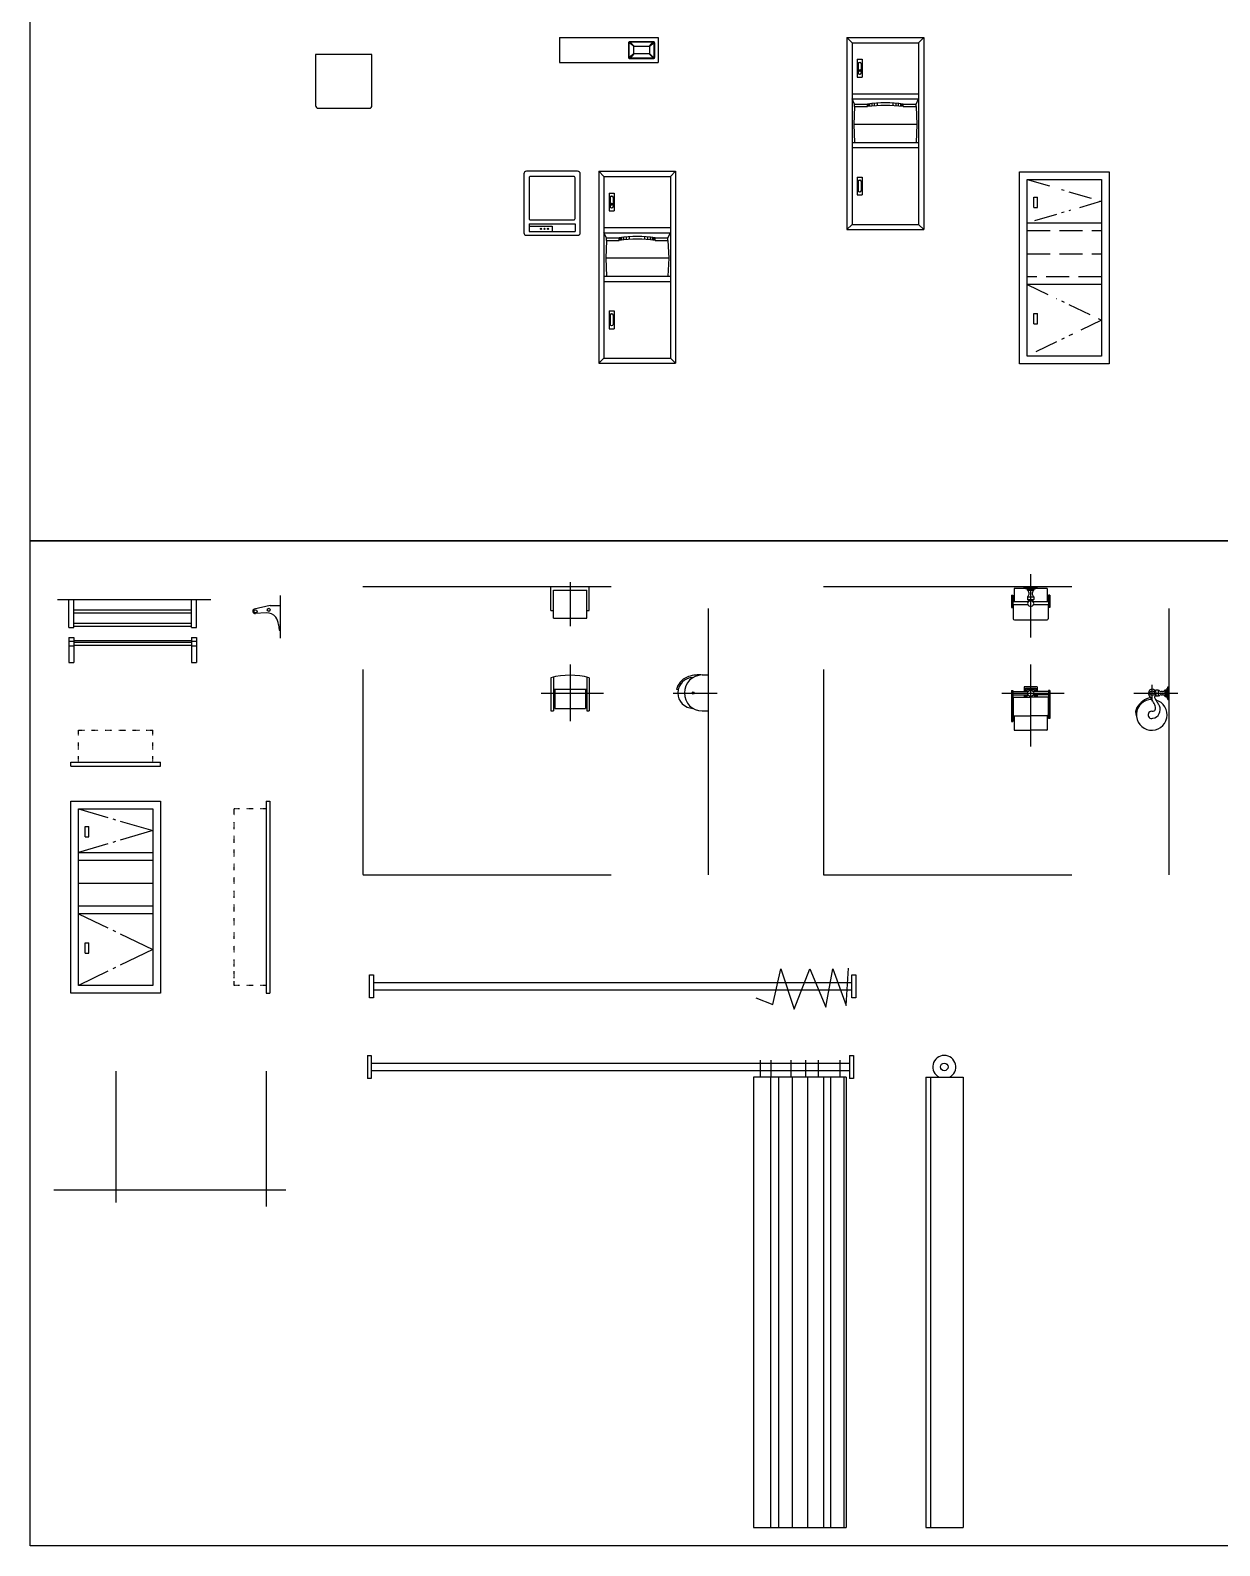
# Model space of a CAD drawing. Header units: inches. Extents: x -1249499 to 290957, y -589671 to 1013543.
# Drawn here: x -1061085 to -1056436, y 297094 to 303014 of the extents above; entities that cross this region are included whole.
import ezdxf

# ---------------------------------------------------------------- set-up
doc = ezdxf.new("R2010")
doc.units = ezdxf.units.IN
doc.header["$MEASUREMENT"] = 0
doc.linetypes.add('HID100', pattern=[210, 150, -60])
doc.linetypes.add('HIDDEN', pattern=[2, 1, -1])
for name, color, linetype in [('1BATH', 1, 'Continuous'), ('1SEC', 7, 'Continuous'), ('ELE-FUR3', 146, 'Continuous'), ('HATCH-05', 5, 'Continuous'), ('INT', 4, 'Continuous')]:
    doc.layers.add(name, color=color, linetype=linetype)

msp = doc.modelspace()

# ---------------------------------------------------------------- linework, layer by layer
at = {"color": 1}
for p, q in [((-1059785.4, 300516.3), (-1059785.4, 299717.4)), ((-1057985.2, 300516.3), (-1057985.2, 299717.4)), ((-1059782.4, 299714.4), (-1058814.5, 299714.4)), ((-1057982.2, 299714.4), (-1057014.3, 299714.4))]:
    msp.add_line(p, q, dxfattribs=at)
at = {"color": 6}
msp.add_lwpolyline([(-1061085, 308188), (-1045914, 308188), (-1045914, 301019), (-1061085, 301019)], close=True, dxfattribs=at)
msp.add_lwpolyline([(-1061085, 301019), (-1053112.1, 301019), (-1053112.1, 297093.6), (-1061085, 297093.6)], close=True)
for centre in [(-1059782.4, 299717.4), (-1057982.2, 299717.4)]:
    msp.add_arc(centre, 3, 180, 270)
at = {"layer": '1BATH', "color": 1}
for p, q in [((-1057175.2, 300889.2), (-1057175.2, 300642.3)), ((-1059785.4, 300841.4), (-1058814.5, 300841.4)), ((-1058975.4, 300858.2), (-1058975.4, 300685.7)), ((-1057985.2, 300841.4), (-1057014.3, 300841.4)), ((-1059040.4, 300826.4), (-1058910.4, 300826.4)), ((-1059050.4, 300747.4), (-1059040.4, 300747.4)), ((-1059040.4, 300717.1), (-1058910.4, 300717.1)), ((-1058910.4, 300747.4), (-1058900.4, 300747.4)), ((-1058975.4, 300537), (-1058975.4, 300314.8)), ((-1057175.2, 300537), (-1057175.2, 300216.2)), ((-1059050.4, 300485), (-1059050.4, 300355.2)), ((-1059040.4, 300487.4), (-1059040.4, 300355.2)), ((-1058910.4, 300487.4), (-1058910.4, 300355.2)), ((-1058900.4, 300485), (-1058900.4, 300355.2)), ((-1059087.9, 300424.4), (-1058845.1, 300424.4)), ((-1059035.4, 300439), (-1059035.4, 300365.2)), ((-1058915.4, 300439), (-1058915.4, 300365.2)), ((-1058572.6, 300424.4), (-1058400.7, 300424.4)), ((-1057287.6, 300424.4), (-1057044.8, 300424.4)), ((-1056772.3, 300424.4), (-1056600.5, 300424.4)), ((-1059035.4, 300365.2), (-1058915.4, 300365.2)), ((-1059050.4, 300355.2), (-1059040.4, 300355.2)), ((-1058910.4, 300355.2), (-1058900.4, 300355.2))]:
    msp.add_line(p, q, dxfattribs=at)
at = {"layer": '1BATH'}
for p, q in [((-1059050.4, 300747.4), (-1059050.4, 300841.4)), ((-1058900.4, 300747.4), (-1058900.4, 300841.4)), ((-1057110.2, 300833.8), (-1057240.2, 300833.8)), ((-1057240.2, 300833.8), (-1057240.2, 300781.4)), ((-1057200.2, 300841.4), (-1057150.2, 300841.4)), ((-1057200.2, 300836.4), (-1057200.2, 300841.4)), ((-1057200.2, 300836.4), (-1057150.2, 300836.4)), ((-1057195.2, 300833.9), (-1057195.2, 300836.4)), ((-1057195.2, 300833.9), (-1057155.2, 300833.9)), ((-1057190.2, 300831.4), (-1057190.2, 300833.9)), ((-1057190.2, 300831.4), (-1057160.2, 300831.4)), ((-1057187.6, 300826.4), (-1057187.6, 300831.4)), ((-1057162.7, 300826.4), (-1057162.7, 300831.4)), ((-1057160.2, 300831.4), (-1057160.2, 300833.9)), ((-1057155.2, 300833.9), (-1057155.2, 300836.4)), ((-1057150.2, 300836.4), (-1057150.2, 300841.4)), ((-1057110.2, 300833.8), (-1057110.2, 300781.4)), ((-1060978.9, 300790.5), (-1060379.5, 300790.5)), ((-1060935, 300681.5), (-1060935, 300790.5)), ((-1060915, 300681.5), (-1060915, 300790.5)), ((-1060455, 300681.5), (-1060455, 300790.5)), ((-1060435, 300681.5), (-1060435, 300790.5)), ((-1060106.9, 300639.7), (-1060106.9, 300805.5)), ((-1059040.4, 300717.1), (-1059040.4, 300826.4)), ((-1058910.4, 300717.1), (-1058910.4, 300826.4)), ((-1057250.2, 300806.9), (-1057245.2, 300806.9)), ((-1057250.2, 300806.9), (-1057250.2, 300759.5)), ((-1057245.2, 300790.5), (-1057250.2, 300790.5)), ((-1057245.2, 300806.9), (-1057245.2, 300759.5)), ((-1057185.5, 300781.4), (-1057245.2, 300781.4)), ((-1057187.6, 300826.4), (-1057162.7, 300826.4)), ((-1057187.2, 300800.8), (-1057163.2, 300800.8)), ((-1057187.2, 300800.8), (-1057187.2, 300790)), ((-1057187.2, 300790), (-1057163.2, 300790)), ((-1057182.8, 300784.6), (-1057167.5, 300784.6)), ((-1057181.2, 300811.2), (-1057181.2, 300815.6)), ((-1057169.2, 300815.6), (-1057169.2, 300811.2)), ((-1057105.2, 300781.4), (-1057164.8, 300781.4)), ((-1057163.2, 300800.8), (-1057163.2, 300790)), ((-1057100.2, 300806.9), (-1057105.2, 300806.9)), ((-1057105.2, 300806.9), (-1057105.2, 300759.5)), ((-1057100.2, 300790.5), (-1057105.2, 300790.5)), ((-1057100.2, 300806.9), (-1057100.2, 300759.5)), ((-1060915, 300750.5), (-1060455, 300750.5)), ((-1060915, 300738.5), (-1060455, 300738.5)), ((-1060146.9, 300767.3), (-1060209.4, 300752.9)), ((-1060161.9, 300737.7), (-1060206.9, 300735.3)), ((-1060146.9, 300767.3), (-1060106.9, 300767.3)), ((-1058434.7, 299714.4), (-1058434.7, 300755.1)), ((-1057250.2, 300759.5), (-1057245.2, 300759.5)), ((-1057185.5, 300769.4), (-1057245.2, 300769.4)), ((-1057243, 300769.4), (-1057243, 300714.6)), ((-1057105.2, 300769.4), (-1057164.8, 300769.4)), ((-1057107.3, 300769.4), (-1057107.3, 300714.6)), ((-1057100.2, 300759.5), (-1057105.2, 300759.5)), ((-1056634.4, 299714.4), (-1056634.4, 300755.1)), ((-1060935, 300681.5), (-1060915, 300681.5)), ((-1060915, 300698.5), (-1060455, 300698.5)), ((-1060915, 300686.5), (-1060455, 300686.5)), ((-1060455, 300681.5), (-1060435, 300681.5)), ((-1060114.8, 300692.2), (-1060111.9, 300670.3)), ((-1060111.9, 300670.3), (-1060106.9, 300670.3)), ((-1057239, 300710.6), (-1057111.3, 300710.6)), ((-1060935, 300641.4), (-1060935, 300544.4)), ((-1060935, 300641.4), (-1060915, 300641.4)), ((-1060935, 300627.4), (-1060915, 300627.4)), ((-1060935, 300609.4), (-1060915, 300609.4)), ((-1060915, 300641.4), (-1060915, 300544.4)), ((-1060915, 300630.1), (-1060455, 300630.1)), ((-1060915, 300623.9), (-1060455, 300623.9)), ((-1060915, 300611.9), (-1060455, 300611.9)), ((-1060455, 300641.4), (-1060455, 300544.4)), ((-1060455, 300641.4), (-1060435, 300641.4)), ((-1060455, 300627.4), (-1060435, 300627.4)), ((-1060455, 300609.4), (-1060435, 300609.4)), ((-1060435, 300641.4), (-1060435, 300544.4)), ((-1060935, 300544.4), (-1060915, 300544.4)), ((-1060455, 300544.4), (-1060435, 300544.4)), ((-1058458.7, 300495.5), (-1058434.7, 300495.5)), ((-1058910.4, 300439), (-1059040.4, 300439)), ((-1058553.1, 300437.7), (-1058559, 300439)), ((-1057250.2, 300435.4), (-1057250.2, 300314)), ((-1057250.2, 300435.4), (-1057245.2, 300435.4)), ((-1057245.2, 300435.4), (-1057245.2, 300314)), ((-1057245.2, 300430.4), (-1057185.5, 300430.4)), ((-1057245.2, 300418.4), (-1057185.5, 300418.4)), ((-1057150.2, 300449.4), (-1057200.2, 300449.4)), ((-1057200.2, 300449.4), (-1057200.2, 300430.4)), ((-1057200.2, 300418.4), (-1057200.2, 300409.4)), ((-1057195.2, 300444.4), (-1057195.2, 300430.4)), ((-1057195.2, 300444.4), (-1057155.2, 300444.4)), ((-1057195.2, 300418.4), (-1057195.2, 300409.4)), ((-1057190.2, 300439.4), (-1057190.2, 300430.4)), ((-1057190.2, 300439.4), (-1057160.2, 300439.4)), ((-1057190.2, 300418.4), (-1057190.2, 300409.4)), ((-1057105.2, 300430.4), (-1057164.8, 300430.4)), ((-1057105.2, 300418.4), (-1057164.8, 300418.4)), ((-1057160.2, 300439.4), (-1057160.2, 300430.4)), ((-1057160.2, 300418.4), (-1057160.2, 300409.4)), ((-1057155.2, 300444.4), (-1057155.2, 300430.4)), ((-1057155.2, 300418.4), (-1057155.2, 300409.4)), ((-1057150.2, 300449.4), (-1057150.2, 300430.4)), ((-1057150.2, 300418.4), (-1057150.2, 300409.4)), ((-1057105.2, 300435.4), (-1057105.2, 300325.4)), ((-1057100.2, 300435.4), (-1057105.2, 300435.4)), ((-1057100.2, 300435.4), (-1057100.2, 300325.4)), ((-1056700.4, 300393.2), (-1056700.4, 300456.5)), ((-1056685.8, 300427.8), (-1056685.8, 300436.4)), ((-1056675, 300436.4), (-1056685.8, 300436.4)), ((-1056685.8, 300421.1), (-1056685.8, 300412.4)), ((-1056675, 300412.4), (-1056675, 300436.4)), ((-1056660.2, 300430.4), (-1056664.6, 300430.4)), ((-1056664.6, 300418.4), (-1056660.2, 300418.4)), ((-1056649.4, 300412), (-1056649.4, 300436.9)), ((-1056649.4, 300436.9), (-1056644.4, 300436.9)), ((-1056644.4, 300409.4), (-1056644.4, 300439.4)), ((-1056644.4, 300439.4), (-1056641.9, 300439.4)), ((-1056641.9, 300404.4), (-1056641.9, 300444.4)), ((-1056641.9, 300444.4), (-1056639.4, 300444.4)), ((-1056639.4, 300399.4), (-1056639.4, 300449.4)), ((-1056639.4, 300449.4), (-1056634.4, 300449.4)), ((-1056634.4, 300399.4), (-1056634.4, 300449.4)), ((-1057243, 300409.4), (-1057175.2, 300409.4)), ((-1057243, 300409.4), (-1057243, 300339.9)), ((-1057107.3, 300409.4), (-1057175.2, 300409.4)), ((-1057107.3, 300409.4), (-1057107.3, 300339.9)), ((-1056675, 300412.4), (-1056685.8, 300412.4)), ((-1056649.4, 300412), (-1056644.4, 300412)), ((-1056644.4, 300409.4), (-1056641.9, 300409.4)), ((-1056641.9, 300404.4), (-1056639.4, 300404.4)), ((-1056639.4, 300399.4), (-1056634.4, 300399.4)), ((-1058458.7, 300355), (-1058434.7, 300355)), ((-1057250.2, 300314), (-1057245.2, 300314)), ((-1057240.2, 300336.1), (-1057240.2, 300281.4)), ((-1057239, 300335.9), (-1057175.2, 300335.9)), ((-1057111.3, 300335.9), (-1057175.2, 300335.9)), ((-1057110.2, 300336.1), (-1057110.2, 300281.4)), ((-1057100.2, 300325.4), (-1057105.2, 300325.4)), ((-1057238.2, 300279.4), (-1057175.2, 300279.4)), ((-1057112.2, 300279.4), (-1057175.2, 300279.4)), ((-1060926.3, 300154.9), (-1060576.3, 300154.9)), ((-1060926.3, 300139.9), (-1060926.3, 300154.9)), ((-1060926.3, 300139.9), (-1060576.3, 300139.9)), ((-1060576.3, 300139.9), (-1060576.3, 300154.9)), ((-1060926.3, 299252.5), (-1060926.3, 300002.5)), ((-1060926.3, 300002.5), (-1060576.3, 300002.5)), ((-1060576.3, 300002.5), (-1060576.3, 299252.5)), ((-1060163.6, 300002.5), (-1060163.6, 299252.5)), ((-1060163.6, 300002.5), (-1060148.6, 300002.5)), ((-1060148.6, 300002.5), (-1060148.6, 299252.5)), ((-1060896.3, 299802.5), (-1060896.3, 299972.5)), ((-1060896.3, 299972.5), (-1060781.4, 299938.8)), ((-1060896.3, 299972.5), (-1060606.3, 299972.5)), ((-1060606.3, 299972.5), (-1060606.3, 299802.5)), ((-1060871, 299903.4), (-1060856, 299903.4)), ((-1060871, 299863.4), (-1060871, 299903.4)), ((-1060856, 299863.4), (-1060856, 299903.4)), ((-1060762.9, 299933.4), (-1060752.1, 299930.2)), ((-1060733.2, 299924.7), (-1060606.3, 299887.5)), ((-1060606.3, 299887.5), (-1060733.2, 299850.3)), ((-1060781.4, 299836.1), (-1060896.3, 299802.5)), ((-1060871, 299863.4), (-1060856, 299863.4)), ((-1060752.1, 299844.7), (-1060762.9, 299841.6)), ((-1060896.3, 299802.5), (-1060606.3, 299802.5)), ((-1060896.3, 299562.5), (-1060896.3, 299802.5)), ((-1060896.3, 299772.5), (-1060606.3, 299772.5)), ((-1060606.3, 299802.5), (-1060606.3, 299562.5)), ((-1060896.3, 299682.5), (-1060606.3, 299682.5)), ((-1060606.3, 299592.5), (-1060896.3, 299592.5)), ((-1060896.3, 299562.5), (-1060781.4, 299507)), ((-1060896.3, 299282.5), (-1060896.3, 299562.5)), ((-1060606.3, 299562.5), (-1060896.3, 299562.5)), ((-1060606.3, 299562.5), (-1060606.3, 299282.5)), ((-1060762.9, 299498.1), (-1060752.1, 299492.8)), ((-1060733.2, 299483.7), (-1060606.3, 299422.5)), ((-1060871, 299408.7), (-1060871, 299448.7)), ((-1060871, 299448.7), (-1060856, 299448.7)), ((-1060871, 299408.7), (-1060856, 299408.7)), ((-1060856, 299408.7), (-1060856, 299448.7)), ((-1060606.3, 299422.5), (-1060733.2, 299361.2)), ((-1060752.1, 299352.1), (-1060762.9, 299346.9)), ((-1060781.4, 299337.9), (-1060896.3, 299282.5)), ((-1060288.6, 299282.5), (-1060288.6, 299299.1)), ((-1059758.9, 299234.4), (-1059758.9, 299324.4)), ((-1059758.9, 299324.4), (-1059743.9, 299324.4)), ((-1059743.9, 299324.4), (-1059743.9, 299294.4)), ((-1059743.9, 299294.4), (-1057873.9, 299294.4)), ((-1059743.9, 299294.4), (-1059743.9, 299234.4)), ((-1057873.9, 299324.4), (-1057858.9, 299324.4)), ((-1057873.9, 299294.4), (-1057873.9, 299324.4)), ((-1057873.9, 299234.4), (-1057873.9, 299294.4)), ((-1057858.9, 299324.4), (-1057858.9, 299234.4)), ((-1060576.3, 299252.5), (-1060926.3, 299252.5)), ((-1060606.3, 299282.5), (-1060896.3, 299282.5)), ((-1060163.6, 299252.5), (-1060148.6, 299252.5)), ((-1059743.9, 299234.4), (-1059758.9, 299234.4)), ((-1057873.9, 299264.4), (-1059743.9, 299264.4)), ((-1057858.9, 299234.4), (-1057873.9, 299234.4)), ((-1059767.7, 299009.2), (-1059767.7, 298919.2)), ((-1059767.7, 299009.2), (-1059752.7, 299009.2)), ((-1059752.7, 299009.2), (-1059752.7, 298919.2)), ((-1057882.7, 299009.2), (-1057882.7, 298919.2)), ((-1057882.7, 299009.2), (-1057867.7, 299009.2)), ((-1057867.7, 299009.2), (-1057867.7, 298919.2)), ((-1060751.3, 298947.8), (-1060751.3, 298435)), ((-1060163.6, 298947.8), (-1060163.6, 298418.7)), ((-1059752.7, 298979.2), (-1057882.7, 298979.2)), ((-1057882.7, 298949.2), (-1059752.7, 298949.2)), ((-1058232.9, 298990.8), (-1058232.9, 298923.9)), ((-1058191, 298990.8), (-1058191, 298923.9)), ((-1058112, 298990.8), (-1058112, 298923.9)), ((-1058055.2, 298990.8), (-1058055.2, 298923.9)), ((-1058006.3, 298990.8), (-1058006.3, 298923.9)), ((-1057920.5, 298990.8), (-1057920.5, 298923.9)), ((-1059752.7, 298919.2), (-1059767.7, 298919.2)), ((-1058258.4, 298923.9), (-1058258.4, 297164.2)), ((-1057896.2, 298923.9), (-1058258.4, 298923.9)), ((-1058191.6, 298923.9), (-1058191.6, 297164.2)), ((-1058160.2, 298923.9), (-1058160.2, 297164.2)), ((-1058107.7, 298923.9), (-1058107.7, 297164.2)), ((-1058047.7, 298923.9), (-1058047.7, 297164.2)), ((-1057985.2, 298923.9), (-1057985.2, 297164.2)), ((-1057957.7, 298923.9), (-1057957.7, 297164.2)), ((-1057905.2, 298923.9), (-1057905.2, 297164.2)), ((-1057896.2, 298923.9), (-1057896.2, 297164.2)), ((-1057867.7, 298919.2), (-1057882.7, 298919.2)), ((-1057584.6, 298923.9), (-1057584.6, 297164.2)), ((-1057584.6, 298923.9), (-1057493, 298923.9)), ((-1057566.9, 298923.9), (-1057566.9, 297164.2)), ((-1057493, 298923.9), (-1057439.4, 298923.9)), ((-1057439.4, 298923.9), (-1057439.4, 297164.2)), ((-1058258.4, 297164.2), (-1057896.2, 297164.2)), ((-1057584.6, 297164.2), (-1057439.4, 297164.2))]:
    msp.add_line(p, q, dxfattribs=at)
at = {"layer": '1BATH', "linetype": 'HIDDEN'}
for p, q in [((-1060896.3, 300258.6), (-1060896.3, 300279.9)), ((-1060896.3, 300279.9), (-1060873, 300279.9)), ((-1060846.1, 300279.9), (-1060819.3, 300279.9)), ((-1060792.5, 300279.9), (-1060765.7, 300279.9)), ((-1060738.8, 300279.9), (-1060712, 300279.9)), ((-1060685.2, 300279.9), (-1060658.3, 300279.9)), ((-1060631.5, 300279.9), (-1060606.3, 300279.9)), ((-1060606.3, 300258.6), (-1060606.3, 300279.9)), ((-1060896.3, 300205), (-1060896.3, 300231.8)), ((-1060606.3, 300205), (-1060606.3, 300231.8)), ((-1060896.3, 300154.9), (-1060896.3, 300178.1)), ((-1060606.3, 300154.9), (-1060606.3, 300178.1)), ((-1060288.6, 299947.3), (-1060288.6, 299972.5)), ((-1060267.3, 299972.5), (-1060288.6, 299972.5)), ((-1060213.6, 299972.5), (-1060240.4, 299972.5)), ((-1060163.6, 299972.5), (-1060186.8, 299972.5)), ((-1060288.6, 299893.6), (-1060288.6, 299920.4)), ((-1060288.6, 299840), (-1060288.6, 299866.8)), ((-1060288.6, 299786.3), (-1060288.6, 299813.1)), ((-1060288.6, 299732.6), (-1060288.6, 299759.5)), ((-1060288.6, 299679), (-1060288.6, 299705.8)), ((-1060288.6, 299625.3), (-1060288.6, 299652.2)), ((-1060288.6, 299571.7), (-1060288.6, 299598.5)), ((-1060288.6, 299518), (-1060288.6, 299544.8)), ((-1060288.6, 299464.4), (-1060288.6, 299491.2)), ((-1060288.6, 299410.7), (-1060288.6, 299437.5)), ((-1060288.6, 299357), (-1060288.6, 299383.9)), ((-1060288.6, 299310.9), (-1060288.6, 299337.7)), ((-1060267.3, 299282.5), (-1060288.6, 299282.5)), ((-1060213.6, 299282.5), (-1060240.4, 299282.5)), ((-1060163.6, 299282.5), (-1060186.8, 299282.5))]:
    msp.add_line(p, q, dxfattribs=at)
at = {"layer": '1BATH'}
msp.add_lwpolyline([(-1058249.5, 299233.6), (-1058182.8, 299208.6), (-1058151.4, 299346.9), (-1058098.9, 299189.4), (-1058038.9, 299346.9), (-1057976.4, 299197.1), (-1057948.9, 299346.9), (-1057896.4, 299204.4), (-1057887.4, 299349.6)], dxfattribs=at)
for centre, radius in [((-1060204.9, 300743.9), 6), ((-1060152.9, 300750), 6), ((-1058494.1, 300425.2), 4.17), ((-1057175.2, 300424.4), 12), ((-1056700.3, 300424.5), 9), ((-1057512.9, 298964.2), 15)]:
    msp.add_circle(centre, radius, dxfattribs=at)
for centre, radius, start, end in [((-1057198.4, 300812.6), 17.5, 9.96975, 51.90379), ((-1057198.4, 300814.2), 17.5, 309.96975, 350.03025), ((-1057198.4, 300776.6), 17.5, 27.23779, 50.03025), ((-1057175.2, 300775.4), 12, 129.77877, 50.22123), ((-1057151.9, 300812.6), 17.5, 128.09621, 170.03025), ((-1057151.9, 300814.2), 17.5, 189.96975, 230.03025), ((-1057151.9, 300776.6), 17.5, 129.96975, 152.76221), ((-1060206.9, 300744.3), 9, 106.64611, 281.25797), ((-1060158, 300697.9), 40, 36.54057, 95.62898), ((-1060171.8, 300687.7), 57.2, 4.5292, 36.54057), ((-1057239, 300714.6), 4, 180, 270), ((-1057111.3, 300714.6), 4, 270, 0), ((-1058975.4, 300188.7), 305.6, 75.79508, 104.20492), ((-1058494.4, 300425.2), 66, 111.2295, 168.00362), ((-1058494.4, 300425.2), 60, 90.5422, 269.4578), ((-1058458.4, 300425.2), 70.3, 90.24999, 269.75001), ((-1058473.1, 300378.3), 117.5, 85.88771, 112.62502), ((-1056700.3, 300424.5), 15, 321.46971, 217.29304), ((-1056868.3, 300293.7), 197.9, 28.63968, 37.95084), ((-1056680.8, 300408.9), 10, 141.46971, 205.22736), ((-1056699.2, 300447.7), 17.5, 307.13174, 320.03025), ((-1056699.2, 300401.2), 17.5, 39.96975, 52.74263), ((-1056661.5, 300447.7), 17.5, 219.96975, 260.03025), ((-1056661.5, 300401.2), 17.5, 99.96975, 140.03025), ((-1056663.2, 300447.7), 17.5, 279.96975, 321.90379), ((-1056663.2, 300401.2), 17.5, 38.09621, 80.03025), ((-1056729.3, 300349.4), 35.8, 148.30167, 202.06273), ((-1056702, 300339.7), 60, 89.24079, 74.66749), ((-1056684.9, 300323.5), 87.3, 104.53968, 149.17903), ((-1056699.1, 300366), 12.4, 255.29955, 16.02628), ((-1056703.8, 300360.5), 34.9, 280.49119, 24.49521), ((-1056744.6, 300358), 58.6, 11.258, 31.39472), ((-1056598.7, 300447.6), 100.7, 205.22736, 217.51296), ((-1056762.4, 300329.8), 101, 26.55039, 33.94006), ((-1057239, 300339.9), 4, 180, 270), ((-1057111.3, 300339.9), 4, 270, 0), ((-1056702, 300339.7), 14.3, 90.95841, 288.60268), ((-1057238.2, 300281.4), 2, 180, 270), ((-1057112.2, 300281.4), 2, 270, 0), ((-1057512.9, 298964.2), 45, 296.21694, 243.78306)]:
    msp.add_arc(centre, radius, start, end, dxfattribs=at)
at = {"layer": '1SEC', "color": 1}
msp.add_line((-1060086.8, 298482.5), (-1060992.8, 298482.5), dxfattribs=at)
at = {"layer": 'ELE-FUR3', "ltscale": 0.6}
for p, q in [((-1057218.5, 301711.5), (-1057218.5, 302461.5)), ((-1057218.5, 302461.5), (-1056868.5, 302461.5)), ((-1057188.5, 302261.5), (-1057188.5, 302431.5)), ((-1057188.5, 302431.5), (-1056898.5, 302431.5)), ((-1056898.5, 302431.5), (-1056898.5, 302261.5)), ((-1056868.5, 302461.5), (-1056868.5, 301711.5)), ((-1057188.5, 302021.5), (-1057188.5, 302261.5)), ((-1057188.5, 302261.5), (-1056898.5, 302261.5)), ((-1056898.5, 302261.5), (-1056898.5, 302021.5)), ((-1057188.5, 301741.5), (-1057188.5, 302021.5)), ((-1056898.5, 302021.5), (-1057188.5, 302021.5)), ((-1056898.5, 302021.5), (-1056898.5, 301741.5)), ((-1056898.5, 301741.5), (-1057188.5, 301741.5)), ((-1056868.5, 301711.5), (-1057218.5, 301711.5))]:
    msp.add_line(p, q, dxfattribs=at)
at = {"layer": 'ELE-FUR3', "color": 8, "linetype": 'HID100', "ltscale": 0.6}
for p, q in [((-1057188.5, 302431.5), (-1057073.6, 302397.8)), ((-1057055.1, 302392.4), (-1057044.3, 302389.2)), ((-1057025.4, 302383.7), (-1056898.5, 302346.5)), ((-1056898.5, 302346.5), (-1057025.4, 302309.3)), ((-1057073.6, 302295.2), (-1057188.5, 302261.5)), ((-1057044.3, 302303.8), (-1057055.1, 302300.6)), ((-1057188.5, 302231.5), (-1056898.5, 302231.5)), ((-1057188.5, 302141.5), (-1056898.5, 302141.5)), ((-1056898.5, 302051.5), (-1057188.5, 302051.5)), ((-1057188.5, 302021.5), (-1057073.6, 301966)), ((-1057055.1, 301957.1), (-1057044.3, 301951.9)), ((-1057025.4, 301942.8), (-1056898.5, 301881.5)), ((-1056898.5, 301881.5), (-1057025.4, 301820.2)), ((-1057073.6, 301797), (-1057188.5, 301741.5)), ((-1057044.3, 301811.1), (-1057055.1, 301805.9))]:
    msp.add_line(p, q, dxfattribs=at)
at = {"layer": 'ELE-FUR3', "color": 1, "linetype": 'HID100', "ltscale": 0.6}
for p, q in [((-1057163.2, 302322.4), (-1057163.2, 302362.4)), ((-1057163.2, 302362.4), (-1057148.2, 302362.4)), ((-1057163.2, 302322.4), (-1057148.2, 302322.4)), ((-1057148.2, 302322.4), (-1057148.2, 302362.4)), ((-1057163.2, 301867.8), (-1057163.2, 301907.8)), ((-1057163.2, 301907.8), (-1057148.2, 301907.8)), ((-1057148.2, 301867.8), (-1057148.2, 301907.8)), ((-1057163.2, 301867.8), (-1057148.2, 301867.8))]:
    msp.add_line(p, q, dxfattribs=at)
at = {"layer": 'HATCH-05', "color": 4}
for p, q in [((-1059016.8, 302986), (-1058630.8, 302986)), ((-1059016.8, 302986), (-1059016.8, 302888)), ((-1058630.8, 302986), (-1058630.8, 302888)), ((-1057893.2, 302986), (-1057893.2, 302236)), ((-1057893.2, 302986), (-1057593.2, 302986)), ((-1057873.2, 302966), (-1057893.2, 302986)), ((-1057873.2, 302966), (-1057613.2, 302966)), ((-1057873.2, 302966), (-1057873.2, 302256)), ((-1057613.2, 302966), (-1057593.2, 302986)), ((-1057613.2, 302966), (-1057613.2, 302256)), ((-1057593.2, 302986), (-1057593.2, 302236)), ((-1059016.8, 302888), (-1058630.8, 302888)), ((-1057853.2, 302901), (-1057853.2, 302831)), ((-1057853.2, 302901), (-1057833.2, 302901)), ((-1057849.2, 302884), (-1057849.2, 302848)), ((-1057844.2, 302889), (-1057842.2, 302889)), ((-1057844.2, 302843), (-1057842.2, 302843)), ((-1057843.6, 302858.2), (-1057843.6, 302855.7)), ((-1057843.6, 302858.2), (-1057842.8, 302858.2)), ((-1057843.6, 302855.7), (-1057842.8, 302855.7)), ((-1057842.8, 302858.2), (-1057842.8, 302855.7)), ((-1057837.2, 302884), (-1057837.2, 302848)), ((-1057833.2, 302901), (-1057833.2, 302831)), ((-1057853.2, 302831), (-1057833.2, 302831)), ((-1057873.2, 302766), (-1057613.2, 302766)), ((-1057873.2, 302746), (-1057613.2, 302746)), ((-1057863.2, 302726), (-1057873.2, 302746)), ((-1057863.2, 302726), (-1057813.2, 302726)), ((-1057673.2, 302726), (-1057623.2, 302726)), ((-1057623.2, 302726), (-1057613.2, 302746)), ((-1057863.2, 302716), (-1057813.2, 302716)), ((-1057673.2, 302716), (-1057623.2, 302716)), ((-1057620.2, 302646), (-1057866.2, 302646)), ((-1057873.2, 302576), (-1057613.2, 302576)), ((-1057873.2, 302556), (-1057613.2, 302556)), ((-1058863, 302463.5), (-1058863, 301713.5)), ((-1058863, 302463.5), (-1058563, 302463.5)), ((-1058843, 302443.5), (-1058863, 302463.5)), ((-1058843, 302443.5), (-1058583, 302443.5)), ((-1058843, 302443.5), (-1058843, 301733.5)), ((-1058583, 302443.5), (-1058563, 302463.5)), ((-1058583, 302443.5), (-1058583, 301733.5)), ((-1058563, 302463.5), (-1058563, 301713.5)), ((-1057853.2, 302441), (-1057853.2, 302371)), ((-1057853.2, 302441), (-1057833.2, 302441)), ((-1057844.2, 302429), (-1057842.2, 302429)), ((-1057833.2, 302441), (-1057833.2, 302371)), ((-1058823, 302378.5), (-1058823, 302308.5)), ((-1058823, 302378.5), (-1058803, 302378.5)), ((-1058803, 302378.5), (-1058803, 302308.5)), ((-1057853.2, 302371), (-1057833.2, 302371)), ((-1057849.2, 302424), (-1057849.2, 302388)), ((-1057844.2, 302383), (-1057842.2, 302383)), ((-1057837.2, 302424), (-1057837.2, 302388)), ((-1058819, 302361.5), (-1058819, 302325.5)), ((-1058814, 302366.5), (-1058812, 302366.5)), ((-1058814, 302320.5), (-1058812, 302320.5)), ((-1058813.4, 302335.7), (-1058813.4, 302333.2)), ((-1058813.4, 302335.7), (-1058812.6, 302335.7)), ((-1058813.4, 302333.2), (-1058812.6, 302333.2)), ((-1058812.6, 302335.7), (-1058812.6, 302333.2)), ((-1058807, 302361.5), (-1058807, 302325.5)), ((-1059135.8, 302258.5), (-1059135.8, 302228.5)), ((-1059135.8, 302258.5), (-1058955.8, 302258.5)), ((-1058955.8, 302258.5), (-1058955.8, 302228.5)), ((-1058823, 302308.5), (-1058803, 302308.5)), ((-1057873.2, 302256), (-1057893.2, 302236)), ((-1057873.2, 302256), (-1057613.2, 302256)), ((-1057613.2, 302256), (-1057593.2, 302236)), ((-1059135.8, 302248.5), (-1059045.8, 302248.5)), ((-1059135.8, 302228.5), (-1058955.8, 302228.5)), ((-1059045.8, 302248.5), (-1059045.8, 302228.5)), ((-1058843, 302243.5), (-1058583, 302243.5)), ((-1058843, 302223.5), (-1058583, 302223.5)), ((-1058833, 302203.5), (-1058843, 302223.5)), ((-1058833, 302203.5), (-1058783, 302203.5)), ((-1058833, 302193.5), (-1058783, 302193.5)), ((-1058643, 302203.5), (-1058593, 302203.5)), ((-1058643, 302193.5), (-1058593, 302193.5)), ((-1058593, 302203.5), (-1058583, 302223.5)), ((-1057893.2, 302236), (-1057593.2, 302236)), ((-1058590, 302123.5), (-1058836, 302123.5)), ((-1058843, 302053.5), (-1058583, 302053.5)), ((-1058843, 302033.5), (-1058583, 302033.5)), ((-1058823, 301918.5), (-1058823, 301848.5)), ((-1058823, 301918.5), (-1058803, 301918.5)), ((-1058819, 301901.5), (-1058819, 301865.5)), ((-1058814, 301906.5), (-1058812, 301906.5)), ((-1058807, 301901.5), (-1058807, 301865.5)), ((-1058803, 301918.5), (-1058803, 301848.5)), ((-1058823, 301848.5), (-1058803, 301848.5)), ((-1058814, 301860.5), (-1058812, 301860.5)), ((-1058843, 301733.5), (-1058863, 301713.5)), ((-1058843, 301733.5), (-1058583, 301733.5)), ((-1058583, 301733.5), (-1058563, 301713.5)), ((-1058863, 301713.5), (-1058563, 301713.5))]:
    msp.add_line(p, q, dxfattribs=at)
at = {"layer": 'HATCH-05', "color": 9}
for p, q in [((-1058726.8, 302951.8), (-1058743.8, 302965.8)), ((-1058726.8, 302951.8), (-1058740.8, 302968.8)), ((-1058664.8, 302951.8), (-1058650.8, 302968.8)), ((-1058664.8, 302951.8), (-1058647.8, 302965.8)), ((-1058726.8, 302922), (-1058743.8, 302908)), ((-1058726.8, 302922), (-1058740.8, 302905)), ((-1058664.8, 302922), (-1058650.8, 302905)), ((-1058664.8, 302922), (-1058647.8, 302908)), ((-1057813.2, 302716), (-1057813.2, 302726)), ((-1057811.2, 302716.3), (-1057811.2, 302726.3)), ((-1057808.2, 302716.7), (-1057808.2, 302726.7)), ((-1057803.2, 302717.3), (-1057803.2, 302727.3)), ((-1057795.2, 302718.2), (-1057795.2, 302728.2)), ((-1057785.2, 302719.2), (-1057785.2, 302729.2)), ((-1057773.2, 302720.1), (-1057773.2, 302730.1)), ((-1057713.2, 302720.1), (-1057713.2, 302730.1)), ((-1057701.2, 302719.2), (-1057701.2, 302729.2)), ((-1057691.2, 302718.2), (-1057691.2, 302728.2)), ((-1057683.2, 302717.3), (-1057683.2, 302727.3)), ((-1057678.2, 302716.7), (-1057678.2, 302726.7)), ((-1057675.2, 302716.3), (-1057675.2, 302726.3)), ((-1057673.2, 302716), (-1057673.2, 302726)), ((-1058783, 302193.5), (-1058783, 302203.5)), ((-1058781, 302193.8), (-1058781, 302203.8)), ((-1058778, 302194.2), (-1058778, 302204.2)), ((-1058773, 302194.8), (-1058773, 302204.8)), ((-1058765, 302195.7), (-1058765, 302205.7)), ((-1058755, 302196.7), (-1058755, 302206.7)), ((-1058743, 302197.6), (-1058743, 302207.6)), ((-1058683, 302197.6), (-1058683, 302207.6)), ((-1058671, 302196.7), (-1058671, 302206.7)), ((-1058661, 302195.7), (-1058661, 302205.7)), ((-1058653, 302194.8), (-1058653, 302204.8)), ((-1058648, 302194.2), (-1058648, 302204.2)), ((-1058645, 302193.8), (-1058645, 302203.8)), ((-1058643, 302193.5), (-1058643, 302203.5))]:
    msp.add_line(p, q, dxfattribs=at)
at = {"layer": 'HATCH-05', "color": 4}
for points in [[(-1058740.8, 302970.8), (-1058650.8, 302970.8, -0.414214), (-1058645.8, 302965.8), (-1058645.8, 302908, -0.414214), (-1058650.8, 302903), (-1058740.8, 302903, -0.414214), (-1058745.8, 302908), (-1058745.8, 302965.8, -0.414214)], [(-1058740.8, 302968.8), (-1058650.8, 302968.8, -0.414214), (-1058647.8, 302965.8), (-1058647.8, 302908, -0.414214), (-1058650.8, 302905), (-1058740.8, 302905, -0.414214), (-1058743.8, 302908), (-1058743.8, 302965.8, -0.414214)], [(-1059959.7, 302709.8), (-1059759.7, 302709.8, 0.414214), (-1059749.7, 302719.8), (-1059749.7, 302919.8), (-1059969.7, 302919.8), (-1059969.7, 302719.8, 0.414214)], [(-1059145.8, 302213.5), (-1058945.8, 302213.5, 0.414214), (-1058935.8, 302223.5), (-1058935.8, 302453.5, 0.414214), (-1058945.8, 302463.5), (-1059145.8, 302463.5, 0.414214), (-1059155.8, 302453.5), (-1059155.8, 302223.5, 0.414214)], [(-1059130.8, 302273.5), (-1058960.8, 302273.5, 0.414214), (-1058955.8, 302278.5), (-1058955.8, 302438.5, 0.414214), (-1058960.8, 302443.5), (-1059130.8, 302443.5, 0.414214), (-1059135.8, 302438.5), (-1059135.8, 302278.5, 0.414214)]]:
    msp.add_lwpolyline(points, format="xyb", close=True, dxfattribs=at)
at = {"layer": 'HATCH-05', "color": 9}
msp.add_lwpolyline([(-1058726.8, 302951.8), (-1058664.8, 302951.8), (-1058664.8, 302922), (-1058726.8, 302922)], close=True, dxfattribs=at)
at = {"layer": 'HATCH-05', "color": 4}
for centre, radius in [((-1057843.2, 302856.9), 3.95), ((-1057843.2, 302856.9), 3.75), ((-1058813, 302334.5), 3.95), ((-1058813, 302334.5), 3.75), ((-1059088.8, 302238.5), 2.5), ((-1059075.2, 302238.5), 2.5), ((-1059061.5, 302238.5), 2.5)]:
    msp.add_circle(centre, radius, dxfattribs=at)
for centre, start, end in [((-1057844.2, 302884), 90, 180), ((-1057844.2, 302848), 180, 270), ((-1057842.2, 302884), 0, 90), ((-1057842.2, 302848), 270, 0), ((-1057844.2, 302424), 90, 180), ((-1057842.2, 302424), 0, 90), ((-1057844.2, 302388), 180, 270), ((-1057842.2, 302388), 270, 0), ((-1058814, 302361.5), 90, 180), ((-1058814, 302325.5), 180, 270), ((-1058812, 302361.5), 0, 90), ((-1058812, 302325.5), 270, 0), ((-1058814, 301901.5), 90, 180), ((-1058812, 301901.5), 0, 90), ((-1058814, 301865.5), 180, 270), ((-1058812, 301865.5), 270, 0)]:
    msp.add_arc(centre, 5, start, end, dxfattribs=at)
at = {"layer": 'INT'}
for p, q in [((-1057863.2, 302716), (-1057863.2, 302726)), ((-1057623.2, 302716), (-1057623.2, 302726)), ((-1057863.2, 302716), (-1057866.2, 302646)), ((-1057623.2, 302716), (-1057620.2, 302646)), ((-1057866.2, 302646), (-1057863.2, 302576)), ((-1057620.2, 302646), (-1057623.2, 302576)), ((-1058833, 302193.5), (-1058836, 302123.5)), ((-1058833, 302193.5), (-1058833, 302203.5)), ((-1058593, 302193.5), (-1058593, 302203.5)), ((-1058593, 302193.5), (-1058590, 302123.5)), ((-1058836, 302123.5), (-1058833, 302053.5)), ((-1058590, 302123.5), (-1058593, 302053.5))]:
    msp.add_line(p, q, dxfattribs=at)
for centre in [(-1057743.2, 302238.5), (-1057743.2, 302228.5), (-1058713, 301716), (-1058713, 301706)]:
    msp.add_arc(centre, 492.5, 81.82877, 98.17123, dxfattribs=at)

doc.saveas('drawing.dxf')
